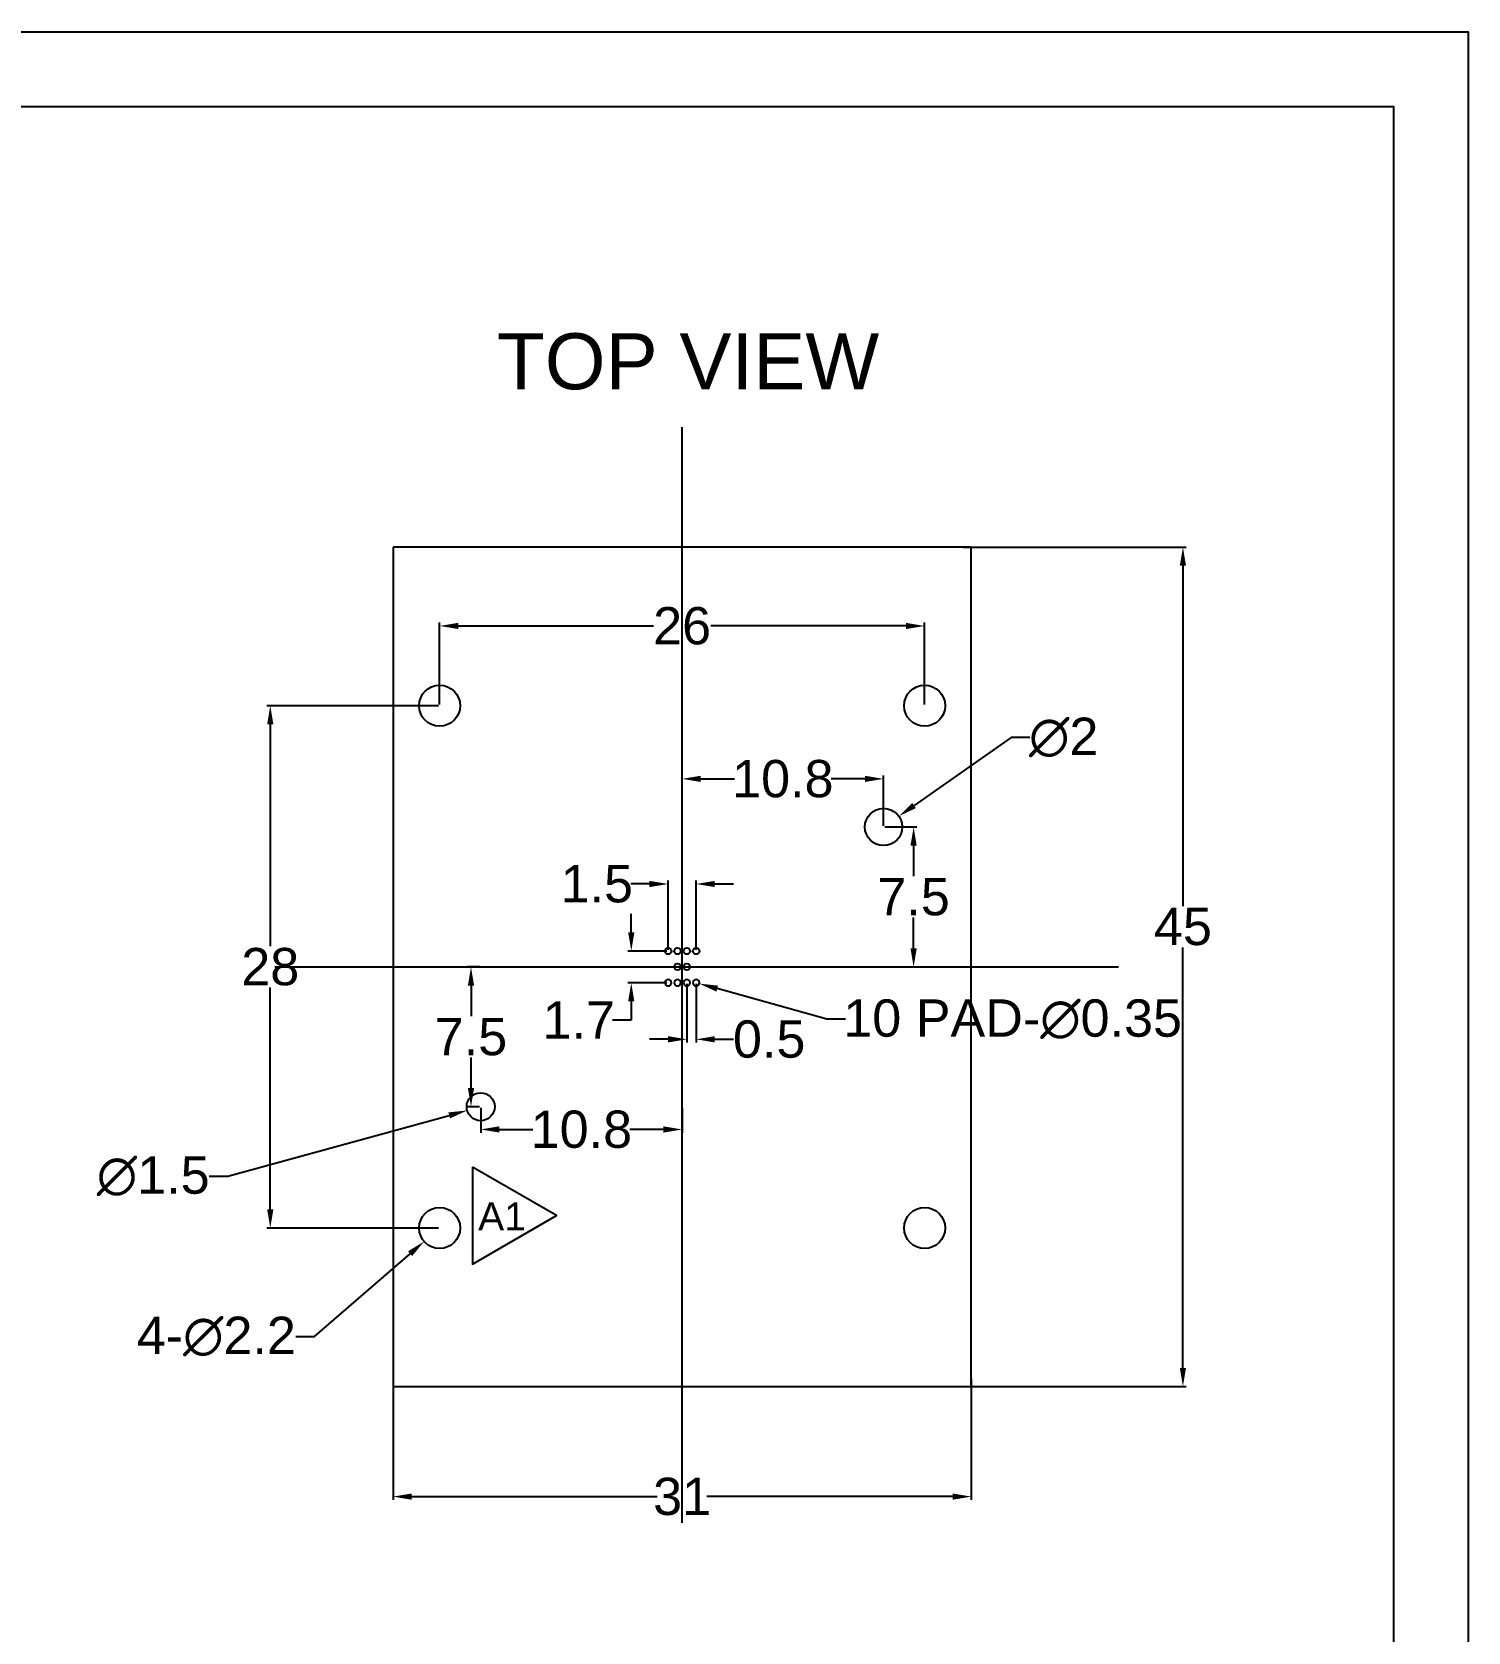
# Model space of a CAD drawing. Header units: inches. Extents: x 480 to 724, y 83 to 258.
# Drawn here: x 647.2 to 724.2, y 172 to 257.8 of the extents above; entities that cross this region are included whole.
import ezdxf

# ---------------------------------------------------------------- set-up
doc = ezdxf.new("R2010")
doc.units = ezdxf.units.IN
doc.header["$MEASUREMENT"] = 0
doc.linetypes.add('HIDDEN', pattern=[0.2, 0.1, -0.1])
doc.layers.add('02___PRT_ALL_AXES', color=7, linetype='Continuous')
doc.layers.add('DEFAULT_2', color=8, linetype='HIDDEN')
doc.styles.get("Standard").update_dxf_attribs({"font": 'arial.ttf'})
doc.dimstyles.get("Standard").update_dxf_attribs({"dimtxt": 2, "dimasz": 1, "dimexe": 0.18, "dimexo": 0.0625, "dimgap": 0.09, "dimtad": 0, "dimtih": 1, "dimtoh": 1, "dimdsep": 46, "dimtxsty": 'Standard', "dimcen": 0, "dimadec": 0, "dimazin": 0, "dimtfac": 1, "dimtofl": 0, "dimtmove": 0, "dimatfit": 3, "dimfxl": 1, "dimtolj": 1, "dimtzin": 0, "dimarcsym": 0})

# ---------------------------------------------------------------- blocks, each defined once
blk = doc.blocks.new('*D47')
at = {"color": 0, "lineweight": -2, "transparency": 16777216}
for p, q in [((697.166, 230.194), (709.136, 230.194)), ((708.956, 229.194), (708.956, 210.955)), ((708.956, 186.194), (708.956, 208.741)), ((697.166, 185.194), (709.136, 185.194))]:
    blk.add_line(p, q, dxfattribs=at)
at = {"color": 0, "transparency": 16777216}
for points in [[(708.789, 229.194), (709.122, 229.194), (708.956, 230.194)], [(708.789, 186.194), (709.122, 186.194), (708.956, 185.194)]]:
    blk.add_solid(points, dxfattribs=at)
at = {"layer": 'Defpoints', "color": 0, "transparency": 16777216}
for p in [(697.104, 230.194), (708.956, 230.194), (697.104, 185.194)]:
    blk.add_point(p, dxfattribs=at)
at = {"color": 0, "transparency": 16777216, "insert": (708.956, 209.848), "char_height": 2, "attachment_point": 5}
blk.add_mtext('\\A1;45', dxfattribs=at)
blk = doc.blocks.new('*D48')
at = {"color": 0, "lineweight": -2, "transparency": 16777216}
for p, q in [((666.604, 185.632), (666.604, 179.114)), ((697.604, 185.632), (697.604, 179.114)), ((667.604, 179.294), (680.775, 179.294)), ((696.604, 179.294), (683.433, 179.294))]:
    blk.add_line(p, q, dxfattribs=at)
at = {"color": 0, "transparency": 16777216}
for points in [[(667.604, 179.461), (667.604, 179.127), (666.604, 179.294)], [(696.604, 179.461), (696.604, 179.127), (697.604, 179.294)]]:
    blk.add_solid(points, dxfattribs=at)
at = {"layer": 'Defpoints', "color": 0, "transparency": 16777216}
for p in [(666.604, 185.694), (697.604, 185.694), (666.604, 179.294)]:
    blk.add_point(p, dxfattribs=at)
at = {"color": 0, "transparency": 16777216, "insert": (682.104, 179.294), "char_height": 2, "attachment_point": 5}
blk.add_mtext('\\A1;31', dxfattribs=at)
blk = doc.blocks.new('*D49')
at = {"color": 0, "lineweight": -2, "transparency": 16777216}
for p, q in [((669.041, 221.694), (659.843, 221.694)), ((660.023, 220.694), (660.023, 208.806)), ((660.023, 194.694), (660.023, 206.583)), ((669.041, 193.694), (659.843, 193.694))]:
    blk.add_line(p, q, dxfattribs=at)
at = {"color": 0, "transparency": 16777216}
for points in [[(659.856, 220.694), (660.189, 220.694), (660.023, 221.694)], [(659.856, 194.694), (660.189, 194.694), (660.023, 193.694)]]:
    blk.add_solid(points, dxfattribs=at)
at = {"layer": 'Defpoints', "color": 0, "transparency": 16777216}
for p in [(660.023, 221.694), (669.104, 221.694), (669.104, 193.694)]:
    blk.add_point(p, dxfattribs=at)
at = {"color": 0, "transparency": 16777216, "insert": (660.023, 207.694), "char_height": 2, "attachment_point": 5}
blk.add_mtext('\\A1;28', dxfattribs=at)
blk = doc.blocks.new('*D50')
at = {"color": 0, "lineweight": -2, "transparency": 16777216}
for p, q in [((669.104, 221.757), (669.104, 226.15)), ((670.104, 225.97), (680.565, 225.97)), ((694.104, 225.97), (683.643, 225.97)), ((695.104, 221.757), (695.104, 226.15))]:
    blk.add_line(p, q, dxfattribs=at)
at = {"color": 0, "transparency": 16777216}
for points in [[(670.104, 226.137), (670.104, 225.804), (669.104, 225.97)], [(694.104, 226.137), (694.104, 225.804), (695.104, 225.97)]]:
    blk.add_solid(points, dxfattribs=at)
at = {"layer": 'Defpoints', "color": 0, "transparency": 16777216}
for p in [(695.104, 225.97), (669.104, 221.694), (695.104, 221.694)]:
    blk.add_point(p, dxfattribs=at)
at = {"color": 0, "transparency": 16777216, "insert": (682.104, 225.97), "char_height": 2, "attachment_point": 5}
blk.add_mtext('\\A1;26', dxfattribs=at)
blk = doc.blocks.new('*D51')
at = {"color": 0, "lineweight": -2, "transparency": 16777216}
for p, q in [((692.966, 215.194), (694.696, 215.194)), ((694.516, 214.194), (694.516, 212.551)), ((694.516, 208.694), (694.516, 210.337)), ((692.966, 207.694), (694.696, 207.694))]:
    blk.add_line(p, q, dxfattribs=at)
at = {"color": 0, "transparency": 16777216}
for points in [[(694.349, 214.194), (694.683, 214.194), (694.516, 215.194)], [(694.349, 208.694), (694.683, 208.694), (694.516, 207.694)]]:
    blk.add_solid(points, dxfattribs=at)
at = {"layer": 'Defpoints', "color": 0, "transparency": 16777216}
for p in [(692.904, 215.194), (692.904, 207.694), (694.516, 207.694)]:
    blk.add_point(p, dxfattribs=at)
at = {"color": 0, "transparency": 16777216, "insert": (694.516, 211.444), "char_height": 2, "attachment_point": 5}
blk.add_mtext('\\A1;7.5', dxfattribs=at)
blk = doc.blocks.new('*D52')
at = {"color": 0, "lineweight": -2, "transparency": 16777216}
for p, q in [((682.104, 216.014), (682.104, 217.953)), ((692.904, 215.257), (692.904, 217.953)), ((683.104, 217.773), (684.908, 217.773)), ((691.904, 217.773), (690.099, 217.773))]:
    blk.add_line(p, q, dxfattribs=at)
at = {"color": 0, "transparency": 16777216}
for points in [[(683.104, 217.94), (683.104, 217.607), (682.104, 217.773)], [(691.904, 217.94), (691.904, 217.607), (692.904, 217.773)]]:
    blk.add_solid(points, dxfattribs=at)
at = {"layer": 'Defpoints', "color": 0, "transparency": 16777216}
for p in [(682.104, 217.773), (682.104, 215.952), (692.904, 215.194)]:
    blk.add_point(p, dxfattribs=at)
at = {"color": 0, "transparency": 16777216, "insert": (687.504, 217.773), "char_height": 2, "attachment_point": 5}
blk.add_mtext('\\A1;10.8', dxfattribs=at)
blk = doc.blocks.new('*D53')
at = {"color": 0, "lineweight": -2, "transparency": 16777216}
for p, q in [((671.241, 207.694), (670.605, 207.694)), ((670.785, 206.694), (670.785, 205.051)), ((670.785, 201.194), (670.785, 202.837)), ((671.241, 200.194), (670.605, 200.194))]:
    blk.add_line(p, q, dxfattribs=at)
at = {"color": 0, "transparency": 16777216}
for points in [[(670.618, 206.694), (670.951, 206.694), (670.785, 207.694)], [(670.618, 201.194), (670.951, 201.194), (670.785, 200.194)]]:
    blk.add_solid(points, dxfattribs=at)
at = {"layer": 'Defpoints', "color": 0, "transparency": 16777216}
for p in [(670.785, 207.694), (671.304, 207.694), (671.304, 200.194)]:
    blk.add_point(p, dxfattribs=at)
at = {"color": 0, "transparency": 16777216, "insert": (670.785, 203.944), "char_height": 2, "attachment_point": 5}
blk.add_mtext('\\A1;7.5', dxfattribs=at)
blk = doc.blocks.new('*D54')
at = {"color": 0, "lineweight": -2, "transparency": 16777216}
for p, q in [((671.304, 200.132), (671.304, 198.797)), ((682.104, 200.132), (682.104, 198.797)), ((672.304, 198.977), (674.108, 198.977)), ((681.104, 198.977), (679.299, 198.977))]:
    blk.add_line(p, q, dxfattribs=at)
at = {"color": 0, "transparency": 16777216}
for points in [[(672.304, 199.144), (672.304, 198.81), (671.304, 198.977)], [(681.104, 199.144), (681.104, 198.81), (682.104, 198.977)]]:
    blk.add_solid(points, dxfattribs=at)
at = {"layer": 'Defpoints', "color": 0, "transparency": 16777216}
for p in [(671.304, 200.194), (682.104, 200.194), (682.104, 198.977)]:
    blk.add_point(p, dxfattribs=at)
at = {"color": 0, "transparency": 16777216, "insert": (676.704, 198.977), "char_height": 2, "attachment_point": 5}
blk.add_mtext('\\A1;10.8', dxfattribs=at)
blk = doc.blocks.new('*D55')
at = {"color": 0, "lineweight": -2, "transparency": 16777216}
for p, q in [((657.752, 196.467), (669.617, 199.73)), ((656.752, 196.467), (657.752, 196.467))]:
    blk.add_line(p, q, dxfattribs=at)
at = {"color": 0, "transparency": 16777216}
blk.add_solid([(669.572, 199.891), (669.661, 199.57), (670.581, 199.996)], dxfattribs=at)
at = {"layer": 'Defpoints', "color": 0, "transparency": 16777216}
for p in [(670.581, 199.996), (672.027, 200.393)]:
    blk.add_point(p, dxfattribs=at)
at = {"color": 0, "transparency": 16777216, "insert": (653.746, 196.467), "char_height": 2, "attachment_point": 5}
blk.add_mtext('\\A1;∅1.5', dxfattribs=at)
blk = doc.blocks.new('*D56')
at = {"color": 0, "lineweight": -2, "transparency": 16777216}
for p, q in [((699.741, 219.99), (694.541, 216.343)), ((700.741, 219.99), (699.741, 219.99))]:
    blk.add_line(p, q, dxfattribs=at)
at = {"color": 0, "transparency": 16777216}
blk.add_solid([(694.446, 216.479), (694.637, 216.206), (693.723, 215.769)], dxfattribs=at)
at = {"layer": 'Defpoints', "color": 0, "transparency": 16777216}
for p in [(693.723, 215.769), (692.085, 214.62)]:
    blk.add_point(p, dxfattribs=at)
at = {"color": 0, "transparency": 16777216, "insert": (702.565, 219.99), "char_height": 2, "attachment_point": 5}
blk.add_mtext('\\A1;∅2', dxfattribs=at)
blk = doc.blocks.new('*D57')
at = {"color": 0, "lineweight": -2, "transparency": 16777216}
for p, q in [((662.399, 187.875), (667.518, 192.318)), ((661.399, 187.875), (662.399, 187.875))]:
    blk.add_line(p, q, dxfattribs=at)
at = {"color": 0, "transparency": 16777216}
blk.add_solid([(667.409, 192.444), (667.627, 192.192), (668.273, 192.973)], dxfattribs=at)
at = {"layer": 'Defpoints', "color": 0, "transparency": 16777216}
for p in [(669.935, 194.415), (668.273, 192.973)]:
    blk.add_point(p, dxfattribs=at)
at = {"color": 0, "transparency": 16777216, "insert": (657.13, 187.875), "char_height": 2, "attachment_point": 5}
blk.add_mtext('\\A1;4-∅2.2', dxfattribs=at)
blk = doc.blocks.new('*U76')
at = {"layer": 'DEFAULT_2', "color": 0, "linetype": 'ByBlock'}
blk.add_circle((0, 0), 0.175, dxfattribs=at)
blk = doc.blocks.new('*U77')
at = {"color": 0, "linetype": 'ByBlock', "lineweight": -2, "transparency": 16777216}
for p in [(-1.5, 0), (-1, 0), (-0.5, 0), (0, 0)]:
    blk.add_blockref('*U76', p, dxfattribs=at)
blk = doc.blocks.new('*U78')
at = {"layer": 'DEFAULT_2', "color": 0, "linetype": 'ByBlock'}
blk.add_circle((0, 0), 0.175, dxfattribs=at)
blk = doc.blocks.new('*U80')
at = {"color": 0, "linetype": 'ByBlock', "lineweight": -2, "transparency": 16777216}
for p in [(-1.5, 0), (-1, 0), (-0.5, 0), (0, 0)]:
    blk.add_blockref('*U78', p, dxfattribs=at)
blk = doc.blocks.new('*D153')
at = {"color": 0, "lineweight": -2, "transparency": 16777216}
for p, q in [((679.377, 209.544), (679.377, 210.544)), ((681.291, 208.544), (679.197, 208.544)), ((681.291, 206.844), (679.197, 206.844)), ((679.377, 205.844), (679.377, 204.844)), ((679.377, 204.844), (678.377, 204.844))]:
    blk.add_line(p, q, dxfattribs=at)
at = {"color": 0, "transparency": 16777216}
for points in [[(679.211, 209.544), (679.544, 209.544), (679.377, 208.544)], [(679.211, 205.844), (679.544, 205.844), (679.377, 206.844)]]:
    blk.add_solid(points, dxfattribs=at)
at = {"layer": 'Defpoints', "color": 0, "transparency": 16777216}
for p in [(681.354, 208.544), (679.377, 206.844), (681.354, 206.844)]:
    blk.add_point(p, dxfattribs=at)
at = {"color": 0, "transparency": 16777216, "insert": (676.561, 204.844), "char_height": 2, "attachment_point": 5}
blk.add_mtext('\\A1;1.7', dxfattribs=at)
blk = doc.blocks.new('*D154')
at = {"color": 0, "lineweight": -2, "transparency": 16777216}
for p, q in [((680.354, 212.138), (679.354, 212.138)), ((681.354, 208.607), (681.354, 212.318)), ((682.854, 208.607), (682.854, 212.318)), ((683.854, 212.138), (684.854, 212.138))]:
    blk.add_line(p, q, dxfattribs=at)
at = {"color": 0, "transparency": 16777216}
for points in [[(680.354, 212.305), (680.354, 211.972), (681.354, 212.138)], [(683.854, 212.305), (683.854, 211.972), (682.854, 212.138)]]:
    blk.add_solid(points, dxfattribs=at)
at = {"layer": 'Defpoints', "color": 0, "transparency": 16777216}
for p in [(681.354, 212.138), (681.354, 208.544), (682.854, 208.544)]:
    blk.add_point(p, dxfattribs=at)
at = {"color": 0, "transparency": 16777216, "insert": (677.53, 212.138), "char_height": 2, "attachment_point": 5}
blk.add_mtext('\\A1;1.5', dxfattribs=at)
blk = doc.blocks.new('*D155')
at = {"color": 0, "lineweight": -2, "transparency": 16777216}
for p, q in [((682.354, 206.782), (682.354, 203.631)), ((682.854, 206.782), (682.854, 203.631)), ((681.354, 203.811), (680.354, 203.811)), ((683.854, 203.811), (684.854, 203.811))]:
    blk.add_line(p, q, dxfattribs=at)
at = {"color": 0, "transparency": 16777216}
for points in [[(681.354, 203.977), (681.354, 203.644), (682.354, 203.811)], [(683.854, 203.977), (683.854, 203.644), (682.854, 203.811)]]:
    blk.add_solid(points, dxfattribs=at)
at = {"layer": 'Defpoints', "color": 0, "transparency": 16777216}
for p in [(682.354, 206.844), (682.854, 206.844), (682.854, 203.811)]:
    blk.add_point(p, dxfattribs=at)
at = {"color": 0, "transparency": 16777216, "insert": (686.772, 203.811), "char_height": 2, "attachment_point": 5}
blk.add_mtext('\\A1;0.5', dxfattribs=at)
blk = doc.blocks.new('*D156')
at = {"color": 0, "lineweight": -2, "transparency": 16777216}
for p, q in [((689.858, 204.885), (683.985, 206.528)), ((690.858, 204.885), (689.858, 204.885))]:
    blk.add_line(p, q, dxfattribs=at)
at = {"color": 0, "transparency": 16777216}
blk.add_solid([(684.03, 206.688), (683.941, 206.367), (683.022, 206.797)], dxfattribs=at)
at = {"layer": 'Defpoints', "color": 0, "transparency": 16777216}
for p in [(682.685, 206.892), (683.022, 206.797)]:
    blk.add_point(p, dxfattribs=at)
at = {"color": 0, "transparency": 16777216, "insert": (699.826, 204.885), "char_height": 2, "attachment_point": 5}
blk.add_mtext('\\A1;10 PAD-∅0.35', dxfattribs=at)

msp = doc.modelspace()

# ---------------------------------------------------------------- linework, layer by layer
at = {"color": 1, "linetype": 'Continuous'}
for p, q in [((682.104, 177.891), (682.104, 236.623)), ((660.269, 207.694), (705.499, 207.694))]:
    msp.add_line(p, q, dxfattribs=at)
at = {"color": 7, "linetype": 'Continuous'}
for p, q in [((666.604, 230.194), (666.604, 185.194)), ((697.604, 230.194), (666.604, 230.194)), ((697.604, 185.194), (697.604, 230.194)), ((666.604, 185.194), (697.604, 185.194))]:
    msp.add_line(p, q, dxfattribs=at)
for points in [[(724.241, 83.387), (480.45, 83.387), (480.45, 257.813), (724.241, 257.813)], [(720.241, 87.387), (484.45, 87.387), (484.45, 253.813), (720.241, 253.813)]]:
    msp.add_lwpolyline(points, close=True)
at = {"color": 1}
msp.add_lwpolyline([(670.866, 196.959), (670.866, 191.762), (675.366, 194.361)], close=True, dxfattribs=at)
for centre in [(681.854, 207.694), (682.354, 207.694)]:
    msp.add_circle(centre, 0.175)
at = {"layer": '02___PRT_ALL_AXES', "color": 7, "linetype": 'Continuous'}
for centre, radius in [((669.104, 221.694), 1.1), ((695.104, 221.694), 1.1), ((692.904, 215.194), 1), ((671.304, 200.194), 0.75), ((669.104, 193.694), 1.1), ((695.104, 193.694), 1.1)]:
    msp.add_circle(centre, radius, dxfattribs=at)

# ---------------------------------------------------------------- block references
at = {"color": 0}
msp.add_blockref('*U77', (682.854, 208.544), dxfattribs=at)
at = {"color": 0, "xscale": -1, "rotation": 180}
msp.add_blockref('*U80', (682.854, 206.844), dxfattribs=at)

# ---------------------------------------------------------------- texts
at = {"insert": (672.181, 241.66), "char_height": 3, "width": 23.83279, "attachment_point": 1}
msp.add_mtext('TOP VIEW', dxfattribs=at)
at = {"color": 1, "insert": (671.168, 195.068), "char_height": 1.5, "attachment_point": 1}
msp.add_mtext_dynamic_manual_height_columns('A1', width=2.25, gutter_width=1, heights=[0], dxfattribs=at)

# ---------------------------------------------------------------- dimensions: what is measured, and where the dimension line sits
at = {"color": 3}
dim = msp.add_linear_dim(base=(708.956, 230.194), p1=(697.104, 185.194), p2=(697.104, 230.194), angle=90, dimstyle='Standard', dxfattribs=at)
dim.commit()
dim.dimension.update_dxf_attribs({"geometry": '*D47', "text_midpoint": (708.956, 209.848), "dimtype": 160})
for base, p1, p2, picture, middle in [((695.104, 225.97), (669.104, 221.694), (695.104, 221.694), '*D50', (682.104, 225.97)), ((682.104, 217.773), (692.904, 215.194), (682.104, 215.952), '*D52', (687.504, 217.773)), ((681.354, 212.138), (682.854, 208.544), (681.354, 208.544), '*D154', (677.53, 212.138)), ((682.854, 203.811), (682.354, 206.844), (682.854, 206.844), '*D155', (686.772, 203.811)), ((682.104, 198.977), (671.304, 200.194), (682.104, 200.194), '*D54', (676.704, 198.977)), ((666.604, 179.294), (697.604, 185.694), (666.604, 185.694), '*D48', (682.104, 179.294))]:
    dim = msp.add_linear_dim(base=base, p1=p1, p2=p2, dimstyle='Standard', dxfattribs=at)
    dim.commit()
    dim.dimension.update_dxf_attribs({"geometry": picture, "text_midpoint": middle})
for base, p1, p2, picture, middle in [((660.023, 221.694), (669.104, 193.694), (669.104, 221.694), '*D49', (660.023, 207.694)), ((694.516, 207.694), (692.904, 215.194), (692.904, 207.694), '*D51', (694.516, 211.444)), ((679.377, 206.844), (681.354, 208.544), (681.354, 206.844), '*D153', (676.561, 204.844)), ((670.785, 207.694), (671.304, 200.194), (671.304, 207.694), '*D53', (670.785, 203.944))]:
    dim = msp.add_linear_dim(base=base, p1=p1, p2=p2, angle=90, dimstyle='Standard', dxfattribs=at)
    dim.commit()
    dim.dimension.update_dxf_attribs({"geometry": picture, "text_midpoint": middle})
for p1, p2, picture, middle in [((692.085, 214.62), (693.723, 215.769), '*D56', (702.565, 219.99)), ((672.027, 200.393), (670.581, 199.996), '*D55', (653.746, 196.467))]:
    dim = msp.add_diameter_dim_2p(p1=p1, p2=p2, dimstyle='Standard', dxfattribs=at)
    dim.commit()
    dim.dimension.update_dxf_attribs({"geometry": picture, "text_midpoint": middle, "dimtype": 163})
for p1, p2, text, picture, middle in [((682.685, 206.892), (683.022, 206.797), '10 PAD-<>', '*D156', (699.826, 204.885)), ((669.935, 194.415), (668.273, 192.973), '4-<>', '*D57', (657.13, 187.875))]:
    dim = msp.add_diameter_dim_2p(p1=p1, p2=p2, text=text, dimstyle='Standard', dxfattribs=at)
    dim.commit()
    dim.dimension.update_dxf_attribs({"geometry": picture, "text_midpoint": middle, "dimtype": 163})

doc.saveas('drawing.dxf')
